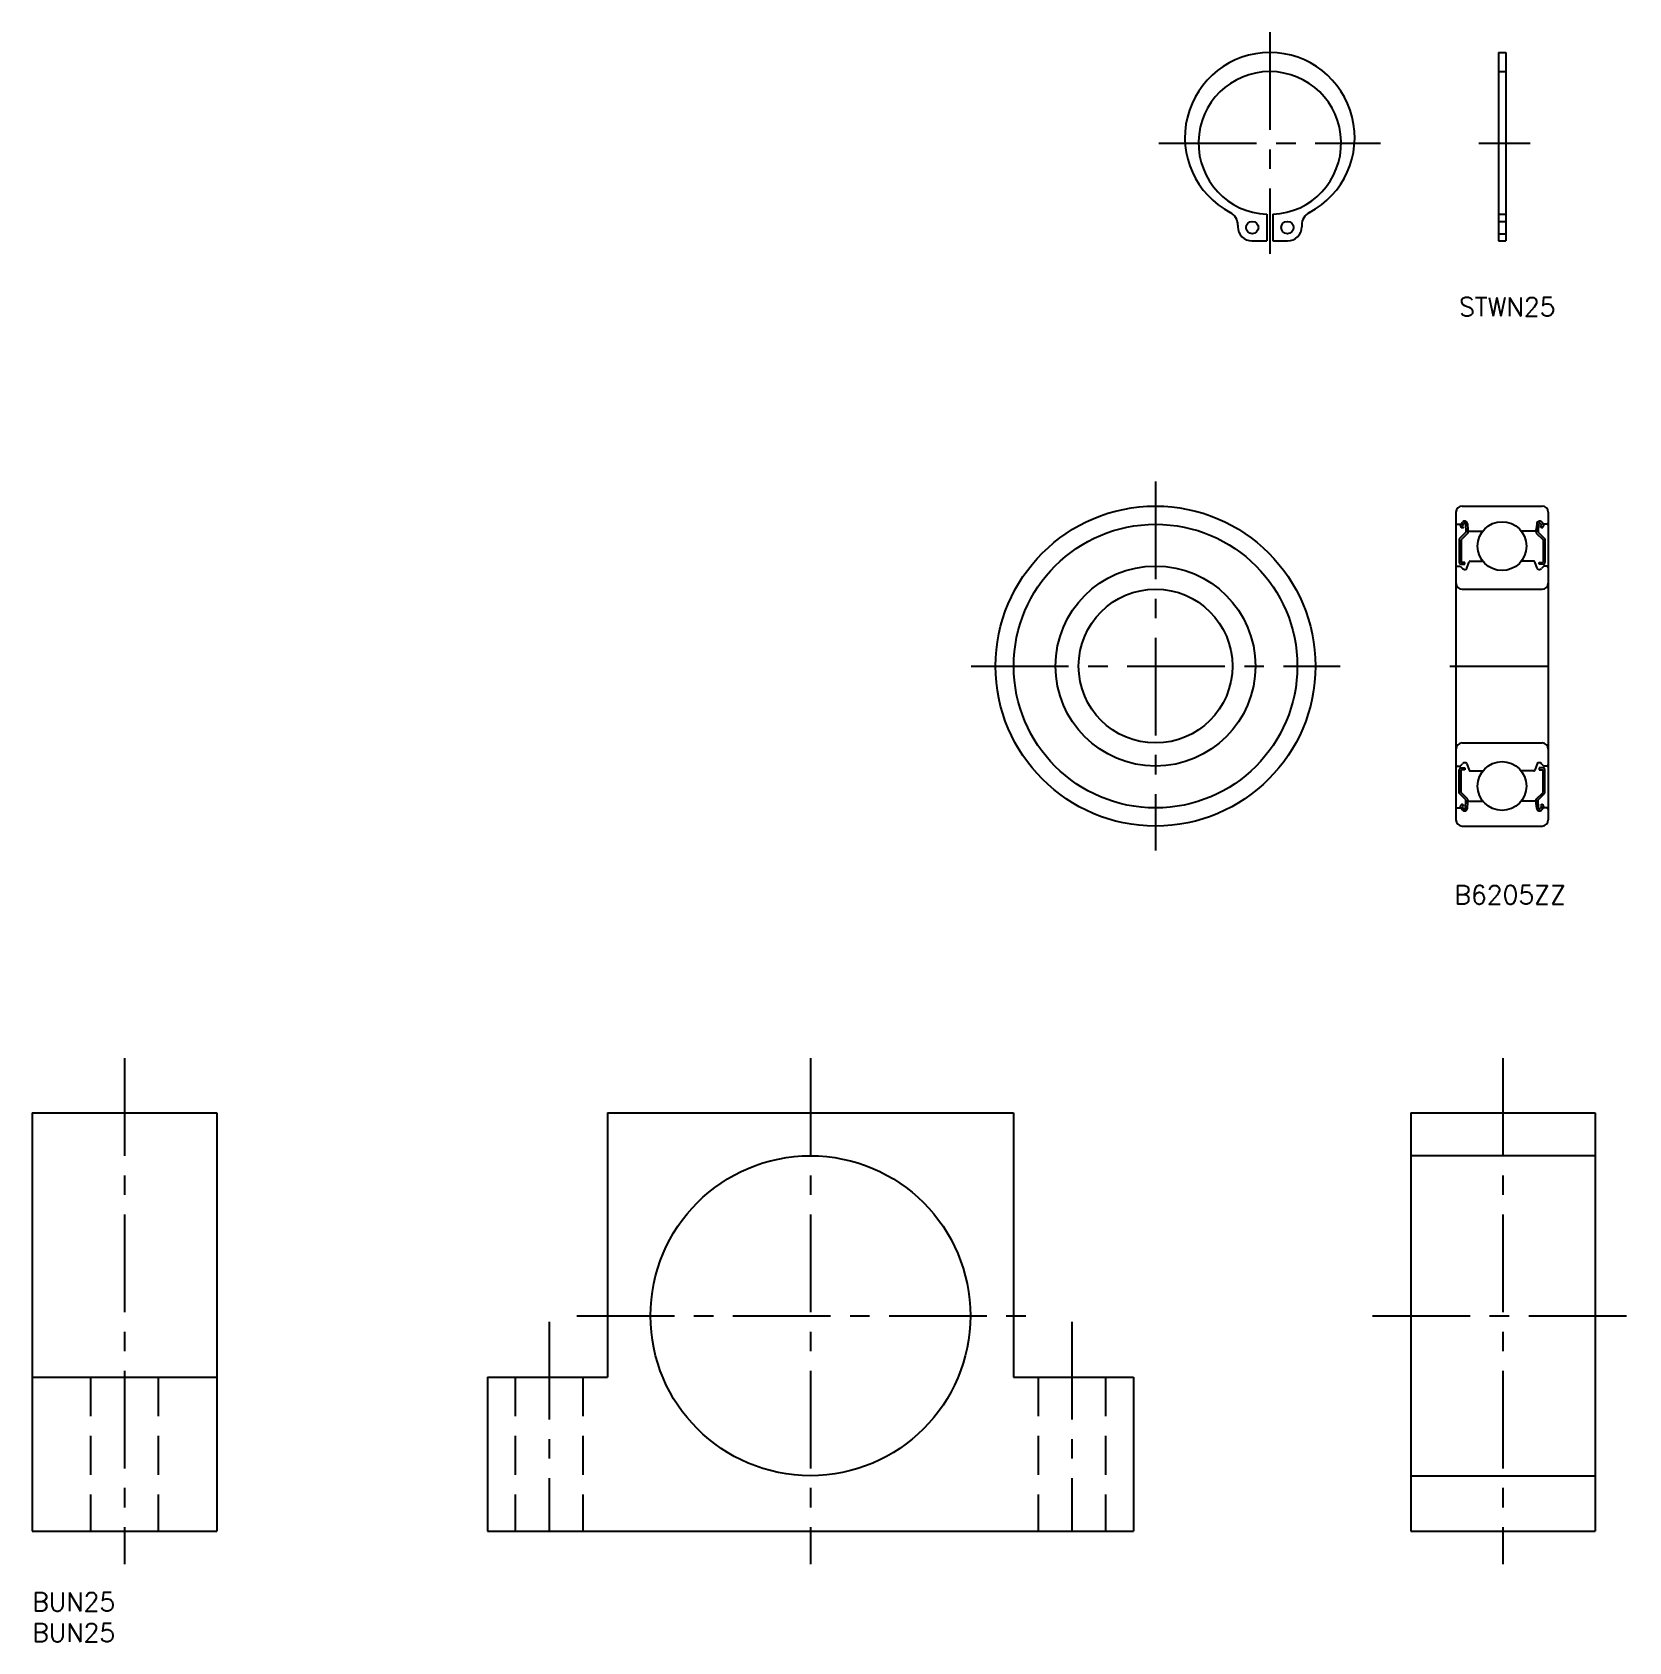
# Model space of a CAD drawing. Extents: x 0 to 260, y -8 to 254.
import ezdxf

# ---------------------------------------------------------------- set-up
doc = ezdxf.new("R2010")
doc.units = 0
doc.header["$LTSCALE"] = 0.5
doc.linetypes.add('CENTER', pattern=[50.8, 31.75, -6.35, 6.35, -6.35])
doc.linetypes.add('DASHED', pattern=[19.05, 12.7, -6.35])
for name, color, linetype in [('MSM_CENTER', 1, 'CENTER'), ('MSM_CONTINUOUS', 7, 'CONTINUOUS'), ('MSM_DASHED', 4, 'DASHED'), ('MSM_PART_NUMBER', 7, 'CONTINUOUS')]:
    doc.layers.add(name, color=color, linetype=linetype)
doc.styles.get("Standard").update_dxf_attribs({"font": 'txt.shx', "height": 3, "bigfont": 'bigfont.shx'})

# ---------------------------------------------------------------- blocks, each defined once
blk = doc.blocks.new('*U29')
at = {"layer": 'MSM_PART_NUMBER'}
blk.add_text('BUN25', height=3, dxfattribs=at).set_placement((0, -3))
blk = doc.blocks.new('*U30')
at = {"layer": 'MSM_PART_NUMBER'}
blk.add_text('BUN25', height=3, dxfattribs=at).set_placement((0, -8))

msp = doc.modelspace()

# ---------------------------------------------------------------- linework, layer by layer
at = {"layer": 'MSM_CENTER'}
for p, q in [((201.22, 253.62), (201.22, 217.59)), ((183.2, 235.61), (219.24, 235.61)), ((235.18, 235.61), (243.57, 235.61)), ((182.64, 180.59), (182.64, 120.59)), ((152.64, 150.59), (212.64, 150.59)), ((230.48, 150.59), (247.48, 150.59)), ((15, 86.85), (15, 4.6)), ((126.53, 86.85), (126.53, 4.6)), ((239.13, 86.85), (239.13, 4.6)), ((88.53, 45), (164.53, 45)), ((217.91, 45), (259.59, 45)), ((84.03, 44), (84.03, 10)), ((169.03, 44), (169.03, 10))]:
    msp.add_line(p, q, dxfattribs=at)
at = {"layer": 'MSM_CONTINUOUS'}
for p, q in [((238.38, 250.31), (238.38, 219.71)), ((238.38, 250.31), (239.58, 250.31)), ((239.58, 250.31), (239.58, 219.71)), ((200.72, 224.02), (200.72, 219.71)), ((201.72, 224.02), (201.72, 219.71)), ((196.02, 222.26), (196.02, 222.01)), ((200.72, 221.86), (200.72, 221.86)), ((206.42, 222.26), (206.42, 222.01)), ((198.32, 219.71), (200.72, 219.71)), ((201.72, 219.71), (204.12, 219.71)), ((238.38, 219.71), (239.58, 219.71)), ((231.48, 175.59), (231.48, 125.59)), ((232.48, 176.59), (245.48, 176.59)), ((246.48, 175.59), (246.48, 125.59)), ((231.68, 173.64), (232.26, 173.64)), ((232.26, 173.64), (232.55, 173.98)), ((232.53, 173.03), (232.3, 173.22)), ((232.49, 173.45), (232.77, 173.79)), ((232.72, 173.26), (232.49, 173.45)), ((232.53, 173.03), (232.72, 173.26)), ((233.06, 173.69), (233.11, 172.35)), ((233.36, 173.72), (233.44, 172.73)), ((233.41, 173.07), (233.41, 172.22)), ((244.61, 173.72), (244.52, 172.73)), ((244.55, 173.07), (244.55, 172.22)), ((244.91, 173.69), (244.85, 172.35)), ((245.47, 173.45), (245.19, 173.79)), ((245.24, 173.26), (245.47, 173.45)), ((245.44, 173.03), (245.24, 173.26)), ((245.7, 173.64), (245.42, 173.98)), ((245.44, 173.03), (245.67, 173.22)), ((246.28, 173.64), (245.7, 173.64)), ((233.11, 172.35), (232.01, 171.25)), ((232.01, 171.25), (232.01, 167.44)), ((233.41, 172.22), (232.31, 171.12)), ((232.31, 171.12), (232.31, 167.44)), ((233.64, 172.54), (235.86, 172.54)), ((244.32, 172.54), (242.11, 172.54)), ((244.55, 172.22), (245.65, 171.12)), ((244.85, 172.35), (245.95, 171.25)), ((245.65, 171.12), (245.65, 167.44)), ((245.95, 171.25), (245.95, 167.44)), ((232.93, 167.44), (232.31, 167.44)), ((232.93, 167.14), (232.93, 167.44)), ((233.27, 166.49), (233.64, 167.51)), ((233.82, 167.64), (235.86, 167.64)), ((244.14, 167.64), (242.11, 167.64)), ((244.7, 166.49), (244.33, 167.51)), ((245.03, 167.44), (245.65, 167.44)), ((245.03, 167.14), (245.03, 167.44)), ((231.68, 166.84), (232.18, 166.84)), ((232.18, 166.84), (232.56, 166.47)), ((232.31, 167.14), (232.93, 167.14)), ((245.65, 167.14), (245.03, 167.14)), ((245.78, 166.84), (245.41, 166.47)), ((246.28, 166.84), (245.78, 166.84)), ((232.48, 163.09), (245.48, 163.09)), ((232.48, 138.09), (245.48, 138.09)), ((231.68, 134.34), (232.18, 134.34)), ((232.01, 129.94), (232.01, 133.74)), ((232.18, 134.34), (232.56, 134.72)), ((232.31, 134.04), (232.93, 134.04)), ((232.31, 130.06), (232.31, 133.74)), ((232.93, 133.74), (232.31, 133.74)), ((232.93, 134.04), (232.93, 133.74)), ((233.27, 134.7), (233.64, 133.67)), ((233.82, 133.54), (235.86, 133.54)), ((244.14, 133.54), (242.11, 133.54)), ((244.7, 134.7), (244.33, 133.67)), ((245.65, 134.04), (245.03, 134.04)), ((245.03, 134.04), (245.03, 133.74)), ((245.03, 133.74), (245.65, 133.74)), ((245.78, 134.34), (245.41, 134.72)), ((245.65, 130.06), (245.65, 133.74)), ((246.28, 134.34), (245.78, 134.34)), ((245.95, 129.94), (245.95, 133.74)), ((233.11, 128.84), (232.01, 129.94)), ((233.41, 128.96), (232.31, 130.06)), ((233.06, 127.5), (233.11, 128.84)), ((233.36, 127.46), (233.44, 128.46)), ((233.41, 128.12), (233.41, 128.96)), ((233.64, 128.64), (235.86, 128.64)), ((244.32, 128.64), (242.11, 128.64)), ((244.61, 127.46), (244.52, 128.46)), ((244.55, 128.96), (245.65, 130.06)), ((244.55, 128.12), (244.55, 128.96)), ((244.85, 128.84), (245.95, 129.94)), ((244.91, 127.5), (244.85, 128.84)), ((231.68, 127.54), (232.26, 127.54)), ((232.26, 127.54), (232.55, 127.21)), ((232.53, 128.16), (232.3, 127.97)), ((232.72, 127.93), (232.49, 127.74)), ((232.49, 127.74), (232.77, 127.4)), ((232.53, 128.16), (232.72, 127.93)), ((245.47, 127.74), (245.19, 127.4)), ((245.44, 128.16), (245.24, 127.93)), ((245.24, 127.93), (245.47, 127.74)), ((245.7, 127.54), (245.42, 127.21)), ((245.44, 128.16), (245.67, 127.97)), ((246.28, 127.54), (245.7, 127.54)), ((232.48, 124.59), (245.48, 124.59)), ((236.03, 124.59), (236.03, 124.59)), ((238.98, 124.59), (238.98, 124.59)), ((0, 78), (0, 10)), ((0, 78), (30, 78)), ((30, 78), (30, 10)), ((93.53, 78), (159.53, 78)), ((93.53, 78), (93.53, 35)), ((159.53, 78), (159.53, 35)), ((224.13, 78), (224.13, 10)), ((224.13, 78), (254.13, 78)), ((254.13, 78), (254.13, 10)), ((254.13, 71), (224.13, 71)), ((0, 35), (30, 35)), ((74.03, 35), (74.03, 10)), ((74.03, 35), (93.53, 35)), ((159.53, 35), (179.03, 35)), ((179.03, 35), (179.03, 10)), ((224.13, 19), (254.13, 19)), ((0, 10), (30, 10)), ((74.03, 10), (179.03, 10)), ((224.13, 10), (254.13, 10))]:
    msp.add_line(p, q, dxfattribs=at)
for centre, radius in [((198.37, 221.86), 1), ((204.07, 221.86), 1), ((182.64, 150.59), 26), ((182.64, 150.59), 23.05), ((238.98, 170.09), 3.97), ((182.64, 150.59), 16.25), ((182.64, 150.59), 12.5), ((238.98, 131.09), 3.97), ((126.53, 45), 26)]:
    msp.add_circle(centre, radius, dxfattribs=at)
for centre, radius, start, end in [((201.22, 236.51), 13.8, 297.7645, 242.2355), ((201.22, 235.61), 11.6, 272.4704, 267.5296), ((193.72, 222.26), 2.3, 0, 62.2355), ((208.72, 222.26), 2.3, 117.7645, 180), ((198.32, 222.01), 2.3, 180, 270), ((204.12, 222.01), 2.3, 270, 0), ((232.48, 175.59), 1, 90, 180), ((245.48, 175.59), 1, 0, 90), ((231.68, 173.84), 0.2, 180, 270), ((232.49, 173.45), 0.3, 139.9105, 229.9992), ((232.9, 173.68), 0.46, 4.9869, 139.9105), ((232.9, 173.68), 0.16, 2.3754, 139.9946), ((233.64, 172.74), 0.2, 184.9869, 270), ((244.32, 172.74), 0.2, 270, 355.0131), ((245.07, 173.68), 0.46, 40.0895, 175.0131), ((245.07, 173.68), 0.16, 40.0054, 177.6246), ((245.47, 173.45), 0.3, 310.0008, 40.0895), ((246.28, 173.84), 0.2, 270, 0), ((232.31, 167.44), 0.3, 180, 270), ((233.82, 167.44), 0.2, 90, 160.0304), ((244.14, 167.44), 0.2, 19.9696, 90), ((245.65, 167.44), 0.3, 270, 0), ((231.68, 166.64), 0.2, 90, 180), ((232.98, 166.89), 0.6, 225.0023, 272.8279), ((232.98, 166.59), 0.3, 265.4914, 340.0304), ((244.98, 166.59), 0.3, 199.9696, 274.5086), ((244.99, 166.89), 0.6, 267.1721, 314.9977), ((246.28, 166.64), 0.2, 0, 90), ((232.48, 164.09), 1, 180, 270), ((245.48, 164.09), 1, 270, 0), ((232.48, 137.09), 1, 90, 180), ((245.48, 137.09), 1, 0, 90), ((231.68, 134.54), 0.2, 180, 270), ((232.31, 133.74), 0.3, 90, 180), ((232.98, 134.29), 0.6, 87.1721, 134.9977), ((232.98, 134.59), 0.3, 19.9696, 94.5086), ((233.82, 133.74), 0.2, 199.9696, 270), ((244.14, 133.74), 0.2, 270, 340.0304), ((244.98, 134.59), 0.3, 85.4914, 160.0304), ((244.99, 134.29), 0.6, 45.0023, 92.8279), ((245.65, 133.74), 0.3, 0, 90), ((246.28, 134.54), 0.2, 270, 0), ((233.64, 128.44), 0.2, 90, 175.0131), ((244.32, 128.44), 0.2, 4.9869, 90), ((231.68, 127.34), 0.2, 90, 180), ((232.48, 125.59), 1, 180, 270), ((232.49, 127.74), 0.3, 130.0008, 220.0895), ((232.9, 127.5), 0.46, 220.0895, 355.0131), ((232.9, 127.5), 0.16, 220.0054, 357.6246), ((245.07, 127.5), 0.46, 184.9869, 319.9105), ((245.07, 127.5), 0.16, 182.3754, 319.9946), ((245.48, 125.59), 1, 270, 0), ((245.47, 127.74), 0.3, 319.9105, 49.9992), ((246.28, 127.34), 0.2, 0, 90)]:
    msp.add_arc(centre, radius, start, end, dxfattribs=at)
at = {"layer": 'MSM_DASHED'}
for p, q in [((238.38, 247.21), (239.58, 247.21)), ((238.38, 224.02), (239.58, 224.02)), ((238.38, 222.86), (239.58, 222.86)), ((238.38, 220.86), (239.58, 220.86)), ((9.5, 35), (9.5, 10)), ((20.5, 35), (20.5, 10)), ((78.53, 35), (78.53, 10)), ((89.53, 35), (89.53, 10)), ((163.53, 35), (163.53, 10)), ((174.53, 35), (174.53, 10))]:
    msp.add_line(p, q, dxfattribs=at)

# ---------------------------------------------------------------- block references
at = {"layer": 'MSM_CONTINUOUS'}
for name in ['*U29', '*U30']:
    msp.add_blockref(name, (0, 0), dxfattribs=at)

# ---------------------------------------------------------------- texts
at = {"layer": 'MSM_PART_NUMBER'}
for s, p in [('STWN25', (231.98, 207.49)), ('B6205ZZ', (231.22, 111.92))]:
    msp.add_text(s, height=3, dxfattribs=at).set_placement(p)

doc.saveas('drawing.dxf')
